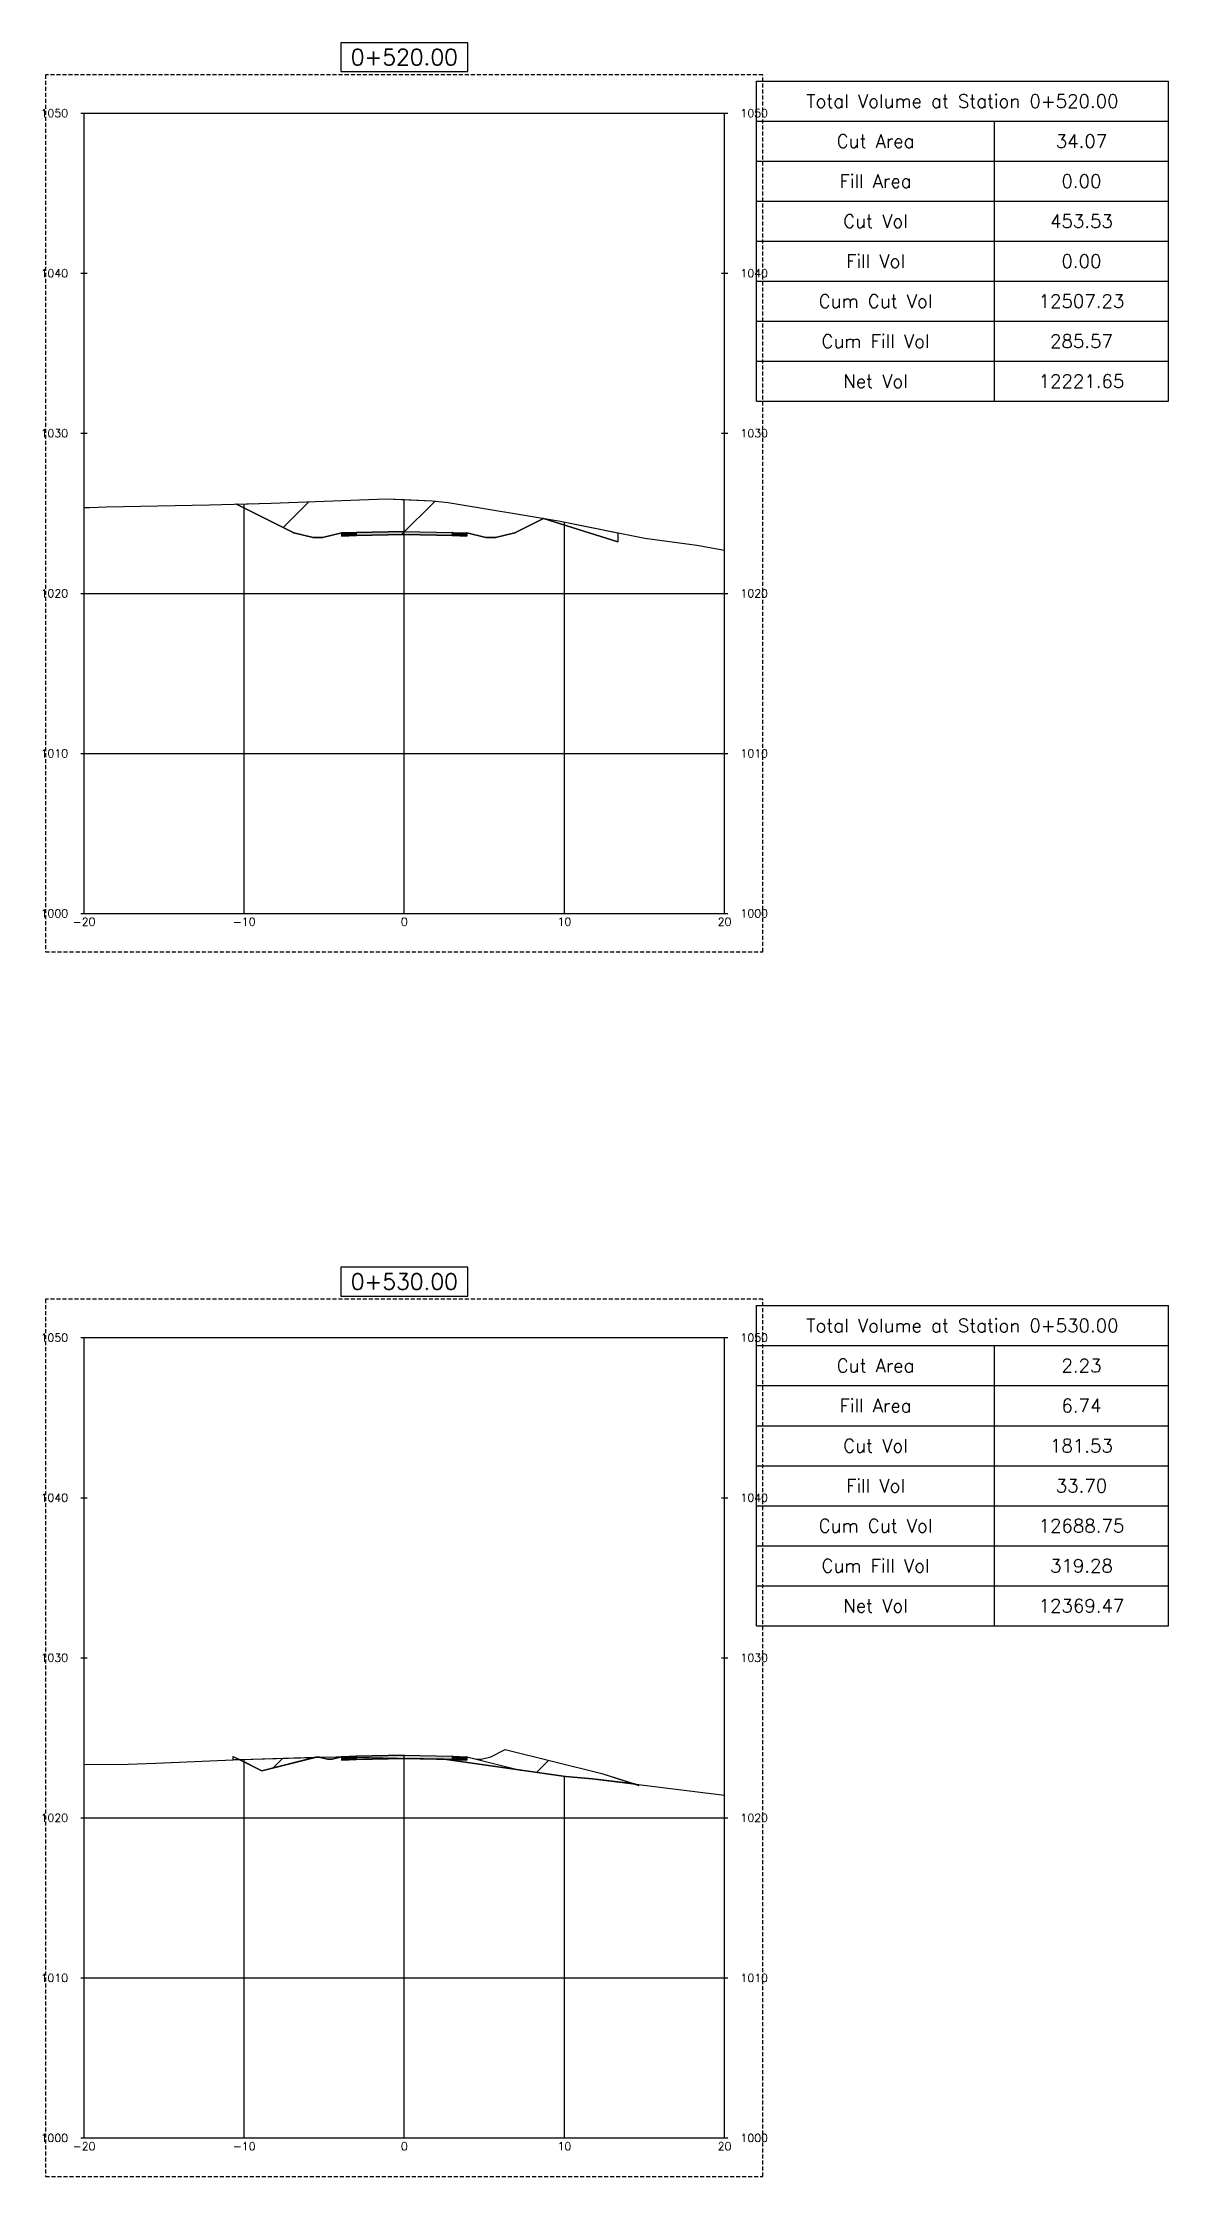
# Model space of a CAD drawing. Header units: metres. Extents: x 517023 to 519141, y 3924953 to 3927827.
# Drawn here: x 518738.4 to 518808.7, y 3925511.7 to 3925645 of the extents above; entities that cross this region are included whole.
import ezdxf

# ---------------------------------------------------------------- set-up
doc = ezdxf.new("R2010")
doc.units = ezdxf.units.M
doc.linetypes.add('DASHED2', pattern=[0.375, 0.25, -0.125])
for name, color, linetype in [('C-ANNO-TABL', 1, 'Continuous'), ('C-ANNO-TABL-TEXT', 150, 'Continuous'), ('C-ANNO-TABL-TITL', 150, 'Continuous'), ('C-ANNO-TABL-TTBL', 5, 'Continuous'), ('C-ROAD-CORR', 5, 'Continuous'), ('C-ROAD-CORR-PATT', 150, 'Continuous'), ('C-ROAD-LINK', 150, 'Continuous'), ('C-ROAD-MARK', 212, 'Continuous'), ('C-ROAD-PROF-TTLB', 5, 'Continuous'), ('C-ROAD-SECT', 7, 'Continuous'), ('C-ROAD-SECT-GRID', 7, 'Continuous'), ('C-ROAD-SECT-TEXT', 92, 'Continuous'), ('C-ROAD-SECT-TICK', 7, 'Continuous'), ('C-ROAD-SECT-TITL', 92, 'Continuous'), ('C-ROAD-SHAP', 32, 'Continuous'), ('C-ROAD-SHAP-PATT', 7, 'Continuous')]:
    doc.layers.add(name, color=color, linetype=linetype)
doc.layers.add('C-ROAD-SECT-BUFR', color=6, linetype='DASHED2', plot=False)
doc.styles.get("Standard").update_dxf_attribs({"font": 'simplex.shx'})

msp = doc.modelspace()

# ---------------------------------------------------------------- hatches: boundary and pattern name
at = {"layer": 'C-ROAD-CORR-PATT', "linetype": 'Continuous', "lineweight": -3}
h = msp.add_hatch(dxfattribs=at)
h.set_pattern_fill('ANSI31', color=1, scale=1.75, style=0)
h.set_pattern_definition([(45, (518769.6713, 3925615.3175), (-3.9289, 3.9289), [])])
h.paths.add_polyline_path([(518769.67, 3925615.32), (518770.61, 3925615.16), (518774.31, 3925614.43), (518774.31, 3925613.86)])
h.paths.add_polyline_path([(518750.48, 3925616.21), (518752.65, 3925616.27), (518759.83, 3925616.55), (518762.7, 3925616.42), (518763.7, 3925616.32), (518769.67, 3925615.32), (518767.87, 3925614.42), (518766.67, 3925614.12), (518766.07, 3925614.12), (518764.87, 3925614.42), (518764.87, 3925614.22), (518763.97, 3925614.25), (518760.97, 3925614.31), (518757.97, 3925614.25), (518757.07, 3925614.22), (518757.07, 3925614.42), (518755.87, 3925614.12), (518755.27, 3925614.12), (518754.07, 3925614.42)])
h = msp.add_hatch(dxfattribs=at)
h.set_pattern_fill('ANSI31', color=3, scale=1.75, style=0)
h.set_pattern_definition([(45, (518762.211, 3925537.826), (-3.9289, 3.9289), [])])
h.paths.add_polyline_path([(518762.21, 3925537.83), (518763.97, 3925537.79), (518764.87, 3925537.75), (518764.87, 3925537.85), (518764.87, 3925537.95), (518765.47, 3925537.8), (518765.77, 3925537.8), (518766.37, 3925537.95), (518767.27, 3925538.4), (518773.3, 3925536.9), (518775.35, 3925536.26), (518772.72, 3925536.58), (518771.03, 3925536.72), (518763.45, 3925537.8)])
h.paths.add_polyline_path([(518757.04, 3925537.95), (518757.07, 3925537.95), (518757.07, 3925537.95)])
h.paths.add_polyline_path([(518755.42, 3925537.92), (518755.57, 3925537.95), (518755.69, 3925537.92)])
h.paths.add_polyline_path([(518750.28, 3925537.76), (518750.28, 3925537.98), (518750.68, 3925537.78)])
h = msp.add_hatch(dxfattribs=at)
h.set_pattern_fill('ANSI31', color=1, scale=1.75, style=0)
h.set_pattern_definition([(45, (518775.348, 3925536.255), (-3.9289, 3.9289), [])])
h.paths.add_polyline_path([(518775.35, 3925536.26), (518775.62, 3925536.22), (518775.62, 3925536.17)])
h.paths.add_polyline_path([(518757.07, 3925537.95), (518762.21, 3925537.83), (518760.97, 3925537.85), (518757.97, 3925537.79), (518757.52, 3925537.77), (518757.07, 3925537.75), (518757.07, 3925537.85)])
h.paths.add_polyline_path([(518755.69, 3925537.92), (518756.72, 3925537.95), (518757.04, 3925537.95), (518756.47, 3925537.8), (518756.17, 3925537.8)])
h.paths.add_polyline_path([(518750.68, 3925537.78), (518750.76, 3925537.78), (518750.76, 3925537.78), (518755.42, 3925537.92), (518752.07, 3925537.08)])
at = {"layer": 'C-ROAD-SHAP-PATT', "linetype": 'Continuous', "lineweight": -3}
for points in [[(518757.97, 3925614.45), (518757.07, 3925614.42), (518757.07, 3925614.22), (518757.97, 3925614.25)], [(518760.97, 3925614.51), (518757.97, 3925614.45), (518757.97, 3925614.25), (518760.97, 3925614.31)], [(518760.97, 3925614.51), (518763.97, 3925614.45), (518763.97, 3925614.25), (518760.97, 3925614.31)], [(518763.97, 3925614.45), (518764.87, 3925614.42), (518764.87, 3925614.22), (518763.97, 3925614.25)], [(518757.97, 3925537.99), (518757.07, 3925537.95), (518757.07, 3925537.75), (518757.97, 3925537.79)], [(518760.97, 3925538.05), (518757.97, 3925537.99), (518757.97, 3925537.79), (518760.97, 3925537.85)], [(518760.97, 3925538.05), (518763.97, 3925537.99), (518763.97, 3925537.79), (518760.97, 3925537.85)], [(518763.97, 3925537.99), (518764.87, 3925537.95), (518764.87, 3925537.75), (518763.97, 3925537.79)]]:
    msp.add_hatch(color=7, dxfattribs=at).paths.add_polyline_path(points)

# ---------------------------------------------------------------- linework, layer by layer
at = {"layer": 'C-ANNO-TABL', "color": 1, "linetype": 'Continuous', "lineweight": -3}
for p, q in [((518782.97, 3925640.14), (518808.69, 3925640.14)), ((518797.83, 3925622.64), (518797.83, 3925640.14)), ((518782.97, 3925637.64), (518808.69, 3925637.64)), ((518782.97, 3925635.14), (518808.69, 3925635.14)), ((518782.97, 3925632.64), (518808.69, 3925632.64)), ((518782.97, 3925630.14), (518808.69, 3925630.14)), ((518782.97, 3925627.64), (518808.69, 3925627.64)), ((518782.97, 3925625.14), (518808.69, 3925625.14)), ((518782.97, 3925563.64), (518808.69, 3925563.64)), ((518797.83, 3925546.14), (518797.83, 3925563.64)), ((518782.97, 3925561.14), (518808.69, 3925561.14)), ((518782.97, 3925558.64), (518808.69, 3925558.64)), ((518782.97, 3925556.14), (518808.69, 3925556.14)), ((518782.97, 3925553.64), (518808.69, 3925553.64)), ((518782.97, 3925551.14), (518808.69, 3925551.14)), ((518782.97, 3925548.64), (518808.69, 3925548.64))]:
    msp.add_line(p, q, dxfattribs=at)
at = {"layer": 'C-ANNO-TABL-TTBL', "color": 5, "linetype": 'Continuous', "lineweight": -3}
for p, q in [((518782.97, 3925642.64), (518808.69, 3925642.64)), ((518782.97, 3925622.64), (518782.97, 3925642.64)), ((518808.69, 3925622.64), (518808.69, 3925642.64)), ((518782.97, 3925622.64), (518808.69, 3925622.64)), ((518782.97, 3925566.14), (518808.69, 3925566.14)), ((518782.97, 3925546.14), (518782.97, 3925566.14)), ((518808.69, 3925546.14), (518808.69, 3925566.14)), ((518782.97, 3925546.14), (518808.69, 3925546.14))]:
    msp.add_line(p, q, dxfattribs=at)
at = {"layer": 'C-ROAD-CORR', "color": 1, "linetype": 'Continuous', "lineweight": -3}
for p, q in [((518750.48, 3925616.21), (518752.65, 3925616.27)), ((518754.07, 3925614.42), (518750.48, 3925616.21)), ((518752.65, 3925616.27), (518759.83, 3925616.55)), ((518759.83, 3925616.55), (518762.7, 3925616.42)), ((518762.7, 3925616.42), (518763.7, 3925616.32)), ((518763.7, 3925616.32), (518770.61, 3925615.16)), ((518755.27, 3925614.12), (518754.07, 3925614.42)), ((518757.07, 3925614.42), (518755.87, 3925614.12)), ((518757.07, 3925614.22), (518757.07, 3925614.42)), ((518766.07, 3925614.12), (518764.87, 3925614.42)), ((518764.87, 3925614.42), (518764.87, 3925614.22)), ((518767.87, 3925614.42), (518766.67, 3925614.12)), ((518769.67, 3925615.32), (518767.87, 3925614.42)), ((518774.31, 3925613.86), (518769.67, 3925615.32)), ((518770.61, 3925615.16), (518774.31, 3925614.43)), ((518774.31, 3925614.43), (518774.31, 3925613.86)), ((518755.87, 3925614.12), (518755.27, 3925614.12)), ((518757.97, 3925614.25), (518757.07, 3925614.22)), ((518760.97, 3925614.31), (518757.97, 3925614.25)), ((518763.97, 3925614.25), (518760.97, 3925614.31)), ((518764.87, 3925614.22), (518763.97, 3925614.25)), ((518766.67, 3925614.12), (518766.07, 3925614.12)), ((518750.68, 3925537.78), (518750.76, 3925537.78)), ((518752.07, 3925537.08), (518750.68, 3925537.78)), ((518750.76, 3925537.78), (518755.42, 3925537.92)), ((518750.76, 3925537.78), (518750.76, 3925537.78)), ((518755.42, 3925537.92), (518752.07, 3925537.08)), ((518755.69, 3925537.92), (518756.72, 3925537.95)), ((518756.17, 3925537.8), (518755.69, 3925537.92)), ((518756.47, 3925537.8), (518756.17, 3925537.8)), ((518757.04, 3925537.95), (518756.47, 3925537.8)), ((518756.72, 3925537.95), (518757.04, 3925537.95)), ((518757.07, 3925537.95), (518762.21, 3925537.83)), ((518757.07, 3925537.85), (518757.07, 3925537.95)), ((518757.07, 3925537.75), (518757.07, 3925537.85)), ((518757.07, 3925537.75), (518757.97, 3925537.79)), ((518760.97, 3925537.85), (518757.97, 3925537.79)), ((518762.21, 3925537.83), (518760.97, 3925537.85)), ((518775.35, 3925536.26), (518775.62, 3925536.22)), ((518775.62, 3925536.17), (518775.35, 3925536.26)), ((518775.62, 3925536.22), (518775.62, 3925536.17))]:
    msp.add_line(p, q, dxfattribs=at)
at = {"layer": 'C-ROAD-CORR', "color": 3, "linetype": 'Continuous', "lineweight": -3}
for p, q in [((518766.37, 3925537.95), (518767.27, 3925538.4)), ((518767.27, 3925538.4), (518773.3, 3925536.9)), ((518750.28, 3925537.76), (518750.28, 3925537.98)), ((518750.28, 3925537.98), (518750.68, 3925537.78)), ((518750.68, 3925537.78), (518750.28, 3925537.76)), ((518755.42, 3925537.92), (518755.57, 3925537.95)), ((518755.69, 3925537.92), (518755.42, 3925537.92)), ((518755.57, 3925537.95), (518755.69, 3925537.92)), ((518757.04, 3925537.95), (518757.07, 3925537.95)), ((518757.07, 3925537.95), (518757.04, 3925537.95)), ((518757.07, 3925537.95), (518757.07, 3925537.95)), ((518762.21, 3925537.83), (518763.97, 3925537.79)), ((518763.45, 3925537.8), (518762.21, 3925537.83)), ((518771.03, 3925536.72), (518763.45, 3925537.8)), ((518763.97, 3925537.79), (518764.87, 3925537.75)), ((518764.87, 3925537.85), (518764.87, 3925537.95)), ((518764.87, 3925537.95), (518765.47, 3925537.8)), ((518764.87, 3925537.75), (518764.87, 3925537.85)), ((518765.47, 3925537.8), (518765.77, 3925537.8)), ((518765.77, 3925537.8), (518766.37, 3925537.95)), ((518772.72, 3925536.58), (518771.03, 3925536.72)), ((518775.35, 3925536.26), (518772.72, 3925536.58)), ((518773.3, 3925536.9), (518775.35, 3925536.26))]:
    msp.add_line(p, q, dxfattribs=at)
at = {"layer": 'C-ROAD-LINK', "color": 150, "linetype": 'Continuous', "lineweight": -3}
for p, q in [((518750.48, 3925616.21), (518754.07, 3925614.42)), ((518754.07, 3925614.42), (518755.27, 3925614.12)), ((518755.87, 3925614.12), (518757.07, 3925614.42)), ((518757.07, 3925614.42), (518757.97, 3925614.45)), ((518757.07, 3925614.42), (518757.07, 3925614.22)), ((518757.97, 3925614.45), (518760.97, 3925614.51)), ((518757.97, 3925614.45), (518757.97, 3925614.25)), ((518757.97, 3925614.25), (518757.97, 3925614.45)), ((518760.97, 3925614.51), (518763.97, 3925614.45)), ((518760.97, 3925614.31), (518760.97, 3925614.51)), ((518763.97, 3925614.45), (518763.97, 3925614.25)), ((518763.97, 3925614.45), (518764.87, 3925614.42)), ((518763.97, 3925614.25), (518763.97, 3925614.45)), ((518764.87, 3925614.42), (518764.87, 3925614.22)), ((518764.87, 3925614.42), (518766.07, 3925614.12)), ((518766.67, 3925614.12), (518767.87, 3925614.42)), ((518767.87, 3925614.42), (518769.67, 3925615.32)), ((518755.27, 3925614.12), (518755.87, 3925614.12)), ((518757.07, 3925614.22), (518757.97, 3925614.25)), ((518757.97, 3925614.25), (518760.97, 3925614.31)), ((518760.97, 3925614.31), (518763.97, 3925614.25)), ((518763.97, 3925614.25), (518764.87, 3925614.22)), ((518766.07, 3925614.12), (518766.67, 3925614.12)), ((518757.04, 3925537.95), (518757.07, 3925537.95)), ((518757.07, 3925537.95), (518757.97, 3925537.99)), ((518757.07, 3925537.95), (518757.07, 3925537.75)), ((518757.07, 3925537.75), (518757.97, 3925537.79)), ((518757.97, 3925537.99), (518760.97, 3925538.05)), ((518757.97, 3925537.99), (518757.97, 3925537.79)), ((518757.97, 3925537.79), (518757.97, 3925537.99)), ((518757.97, 3925537.79), (518760.97, 3925537.85)), ((518760.97, 3925538.05), (518763.97, 3925537.99)), ((518760.97, 3925537.85), (518760.97, 3925538.05)), ((518760.97, 3925537.85), (518763.97, 3925537.79)), ((518763.97, 3925537.99), (518763.97, 3925537.79)), ((518763.97, 3925537.99), (518764.87, 3925537.95)), ((518763.97, 3925537.79), (518763.97, 3925537.99)), ((518763.97, 3925537.79), (518764.87, 3925537.75)), ((518764.87, 3925537.95), (518764.87, 3925537.75)), ((518764.87, 3925537.95), (518768.21, 3925537.12))]:
    msp.add_line(p, q, dxfattribs=at)
at = {"layer": 'C-ROAD-MARK', "color": 212, "linetype": 'Continuous', "lineweight": -3}
for centre in [(518750.48, 3925616.21), (518754.07, 3925614.42), (518757.07, 3925614.42), (518757.97, 3925614.45), (518760.97, 3925614.51), (518763.97, 3925614.45), (518764.87, 3925614.42), (518767.87, 3925614.42), (518769.67, 3925615.32), (518755.27, 3925614.12), (518755.87, 3925614.12), (518757.07, 3925614.22), (518757.97, 3925614.25), (518760.97, 3925614.31), (518763.97, 3925614.25), (518764.87, 3925614.22), (518766.07, 3925614.12), (518766.67, 3925614.12), (518757.04, 3925537.95), (518757.07, 3925537.95), (518757.07, 3925537.75), (518757.97, 3925537.99), (518757.97, 3925537.79), (518760.97, 3925538.05), (518760.97, 3925537.85), (518763.97, 3925537.99), (518763.97, 3925537.79), (518764.87, 3925537.95), (518764.87, 3925537.75), (518768.21, 3925537.12)]:
    msp.add_circle(centre, 0.015, dxfattribs=at)
at = {"layer": 'C-ROAD-PROF-TTLB', "color": 5, "linetype": 'Continuous', "lineweight": -3}
for p, q in [((518740.97, 3925590.64), (518740.97, 3925640.64)), ((518740.97, 3925640.64), (518780.97, 3925640.64)), ((518780.97, 3925590.64), (518780.97, 3925640.64)), ((518740.97, 3925590.64), (518780.97, 3925590.64)), ((518740.97, 3925514.14), (518740.97, 3925564.14)), ((518740.97, 3925564.14), (518780.97, 3925564.14)), ((518780.97, 3925514.14), (518780.97, 3925564.14)), ((518740.97, 3925514.14), (518780.97, 3925514.14))]:
    msp.add_line(p, q, dxfattribs=at)
at = {"layer": 'C-ROAD-SECT', "color": 7, "linetype": 'Continuous', "lineweight": -3}
for points in [[(518740.97, 3925616.01), (518741.33, 3925616.01), (518742.35, 3925616.05), (518748.81, 3925616.16), (518752.65, 3925616.27), (518759.83, 3925616.55), (518760.97, 3925616.5), (518762.7, 3925616.42), (518763.7, 3925616.32), (518770.61, 3925615.16), (518776, 3925614.09), (518779.24, 3925613.64), (518780.97, 3925613.34)], [(518750.48, 3925616.21), (518754.07, 3925614.42), (518755.27, 3925614.12), (518755.87, 3925614.12), (518757.07, 3925614.42), (518757.07, 3925614.22), (518757.97, 3925614.25), (518760.97, 3925614.31), (518763.97, 3925614.25), (518764.87, 3925614.22), (518764.87, 3925614.42), (518766.07, 3925614.12), (518766.67, 3925614.12), (518767.87, 3925614.42), (518769.67, 3925615.32), (518774.31, 3925613.86)], [(518750.28, 3925537.98), (518752.07, 3925537.08), (518755.57, 3925537.95), (518756.17, 3925537.8), (518756.47, 3925537.8), (518757.07, 3925537.95), (518757.07, 3925537.85), (518757.07, 3925537.75), (518757.52, 3925537.77), (518757.97, 3925537.79), (518759.47, 3925537.82), (518760.97, 3925537.85), (518762.47, 3925537.82), (518763.97, 3925537.79), (518764.42, 3925537.77), (518764.87, 3925537.75), (518764.87, 3925537.85), (518764.87, 3925537.95), (518765.47, 3925537.8), (518765.77, 3925537.8), (518766.37, 3925537.95), (518767.27, 3925538.4), (518773.3, 3925536.9), (518775.62, 3925536.17)], [(518740.97, 3925537.49), (518743.15, 3925537.47), (518745.45, 3925537.56), (518750.76, 3925537.78), (518750.76, 3925537.78), (518756.72, 3925537.95), (518760.97, 3925537.85), (518763.45, 3925537.8), (518771.03, 3925536.72), (518772.72, 3925536.58), (518780.97, 3925535.56)]]:
    msp.add_lwpolyline(points, dxfattribs=at)
at = {"layer": 'C-ROAD-SECT-BUFR', "color": 6, "linetype": 'DASHED2', "lineweight": -3}
for p, q in [((518783.37, 3925643.04), (518738.57, 3925643.04)), ((518738.57, 3925643.04), (518738.57, 3925588.24)), ((518783.37, 3925588.24), (518783.37, 3925643.04)), ((518738.57, 3925588.24), (518783.37, 3925588.24)), ((518783.37, 3925566.54), (518738.57, 3925566.54)), ((518738.57, 3925566.54), (518738.57, 3925511.74)), ((518783.37, 3925511.74), (518783.37, 3925566.54)), ((518738.57, 3925511.74), (518783.37, 3925511.74))]:
    msp.add_line(p, q, dxfattribs=at)
at = {"layer": 'C-ROAD-SECT-GRID', "color": 7, "linetype": 'Continuous', "lineweight": -3}
for p, q in [((518740.97, 3925590.64), (518740.97, 3925616.01)), ((518750.97, 3925590.64), (518750.97, 3925616.22)), ((518760.97, 3925590.64), (518760.97, 3925616.5)), ((518770.97, 3925590.64), (518770.97, 3925615.09)), ((518780.97, 3925590.64), (518780.97, 3925613.34)), ((518740.97, 3925610.64), (518780.97, 3925610.64)), ((518740.97, 3925600.64), (518780.97, 3925600.64)), ((518740.97, 3925590.64), (518780.97, 3925590.64)), ((518740.97, 3925514.14), (518740.97, 3925537.49)), ((518750.97, 3925514.14), (518750.97, 3925537.79)), ((518760.97, 3925514.14), (518760.97, 3925537.85)), ((518770.97, 3925514.14), (518770.97, 3925536.73)), ((518780.97, 3925514.14), (518780.97, 3925535.56)), ((518740.97, 3925534.14), (518780.97, 3925534.14)), ((518740.97, 3925524.14), (518780.97, 3925524.14)), ((518740.97, 3925514.14), (518780.97, 3925514.14))]:
    msp.add_line(p, q, dxfattribs=at)
at = {"layer": 'C-ROAD-SECT-TICK', "color": 7, "linetype": 'Continuous', "lineweight": -3}
for p, q in [((518740.77, 3925640.64), (518741.17, 3925640.64)), ((518780.77, 3925640.64), (518781.17, 3925640.64)), ((518740.77, 3925630.64), (518741.17, 3925630.64)), ((518780.77, 3925630.64), (518781.17, 3925630.64)), ((518740.77, 3925620.64), (518741.17, 3925620.64)), ((518780.77, 3925620.64), (518781.17, 3925620.64)), ((518740.77, 3925610.64), (518741.17, 3925610.64)), ((518780.77, 3925610.64), (518781.17, 3925610.64)), ((518740.77, 3925600.64), (518741.17, 3925600.64)), ((518780.77, 3925600.64), (518781.17, 3925600.64)), ((518740.77, 3925590.64), (518741.17, 3925590.64)), ((518780.77, 3925590.64), (518781.17, 3925590.64)), ((518740.77, 3925564.14), (518741.17, 3925564.14)), ((518780.77, 3925564.14), (518781.17, 3925564.14)), ((518740.77, 3925554.14), (518741.17, 3925554.14)), ((518780.77, 3925554.14), (518781.17, 3925554.14)), ((518740.77, 3925544.14), (518741.17, 3925544.14)), ((518780.77, 3925544.14), (518781.17, 3925544.14)), ((518740.77, 3925534.14), (518741.17, 3925534.14)), ((518780.77, 3925534.14), (518781.17, 3925534.14)), ((518740.77, 3925524.14), (518741.17, 3925524.14)), ((518780.77, 3925524.14), (518781.17, 3925524.14)), ((518740.77, 3925514.14), (518741.17, 3925514.14)), ((518780.77, 3925514.14), (518781.17, 3925514.14))]:
    msp.add_line(p, q, dxfattribs=at)
at = {"layer": 'C-ROAD-SECT-TITL', "color": 92, "linetype": 'Continuous', "lineweight": -3}
for points in [[(518757, 3925643.24), (518764.94, 3925643.24), (518764.94, 3925645.04), (518757, 3925645.04)], [(518757, 3925566.74), (518764.94, 3925566.74), (518764.94, 3925568.54), (518757, 3925568.54)]]:
    msp.add_3dface(points, dxfattribs=at)
at = {"layer": 'C-ROAD-SHAP', "color": 32, "linetype": 'Continuous', "lineweight": -3}
for p, q in [((518757.97, 3925614.45), (518757.07, 3925614.42)), ((518757.07, 3925614.42), (518757.07, 3925614.22)), ((518760.97, 3925614.51), (518757.97, 3925614.45)), ((518757.97, 3925614.45), (518757.97, 3925614.25)), ((518757.97, 3925614.25), (518757.97, 3925614.45)), ((518760.97, 3925614.51), (518763.97, 3925614.45)), ((518760.97, 3925614.31), (518760.97, 3925614.51)), ((518763.97, 3925614.45), (518763.97, 3925614.25)), ((518763.97, 3925614.45), (518764.87, 3925614.42)), ((518763.97, 3925614.25), (518763.97, 3925614.45)), ((518764.87, 3925614.42), (518764.87, 3925614.22)), ((518757.07, 3925614.22), (518757.97, 3925614.25)), ((518757.97, 3925614.25), (518760.97, 3925614.31)), ((518763.97, 3925614.25), (518760.97, 3925614.31)), ((518764.87, 3925614.22), (518763.97, 3925614.25)), ((518757.97, 3925537.99), (518757.07, 3925537.95)), ((518757.07, 3925537.95), (518757.07, 3925537.75)), ((518757.07, 3925537.75), (518757.97, 3925537.79)), ((518760.97, 3925538.05), (518757.97, 3925537.99)), ((518757.97, 3925537.99), (518757.97, 3925537.79)), ((518757.97, 3925537.79), (518757.97, 3925537.99)), ((518757.97, 3925537.79), (518760.97, 3925537.85)), ((518760.97, 3925538.05), (518763.97, 3925537.99)), ((518760.97, 3925537.85), (518760.97, 3925538.05)), ((518763.97, 3925537.79), (518760.97, 3925537.85)), ((518763.97, 3925537.99), (518763.97, 3925537.79)), ((518763.97, 3925537.99), (518764.87, 3925537.95)), ((518763.97, 3925537.79), (518763.97, 3925537.99)), ((518764.87, 3925537.75), (518763.97, 3925537.79)), ((518764.87, 3925537.95), (518764.87, 3925537.75))]:
    msp.add_line(p, q, dxfattribs=at)

# ---------------------------------------------------------------- texts
at = {"layer": 'C-ANNO-TABL-TEXT', "color": 150, "linetype": 'Continuous', "lineweight": -3, "char_height": 0.833, "attachment_point": 5}
for s, insert in [('34.07', (518803.26, 3925638.89)), ('0.00', (518803.26, 3925636.39)), ('453.53', (518803.26, 3925633.89)), ('0.00', (518803.26, 3925631.39)), ('12507.23', (518803.26, 3925628.89)), ('285.57', (518803.26, 3925626.39)), ('12221.65', (518803.26, 3925623.89)), ('2.23', (518803.26, 3925562.39)), ('6.74', (518803.26, 3925559.89)), ('181.53', (518803.26, 3925557.39)), ('33.70', (518803.26, 3925554.89)), ('12688.75', (518803.26, 3925552.39)), ('319.28', (518803.26, 3925549.89)), ('12369.47', (518803.26, 3925547.39))]:
    msp.add_mtext(s, dxfattribs=dict(at, insert=insert))
at = {"layer": 'C-ANNO-TABL-TITL', "color": 150, "linetype": 'Continuous', "lineweight": -3, "attachment_point": 5}
for s, insert, char_height in [('Total Volume at Station 0+520.00', (518795.83, 3925641.39), 0.8333), ('Cut Area', (518790.4, 3925638.89), 0.833), ('Fill Area', (518790.4, 3925636.39), 0.833), ('Cut Vol', (518790.4, 3925633.89), 0.833), ('Fill Vol', (518790.4, 3925631.39), 0.833), ('Cum Cut Vol', (518790.4, 3925628.89), 0.8333), ('Cum Fill Vol', (518790.4, 3925626.39), 0.8333), ('Net Vol', (518790.4, 3925623.89), 0.833), ('Total Volume at Station 0+530.00', (518795.83, 3925564.89), 0.8333), ('Cut Area', (518790.4, 3925562.39), 0.833), ('Fill Area', (518790.4, 3925559.89), 0.833), ('Cut Vol', (518790.4, 3925557.39), 0.833), ('Fill Vol', (518790.4, 3925554.89), 0.833), ('Cum Cut Vol', (518790.4, 3925552.39), 0.8333), ('Cum Fill Vol', (518790.4, 3925549.89), 0.8333), ('Net Vol', (518790.4, 3925547.39), 0.833)]:
    msp.add_mtext(s, dxfattribs=dict(at, insert=insert, char_height=char_height))
at = {"layer": 'C-ROAD-SECT-TEXT', "color": 92, "linetype": 'Continuous', "lineweight": -3, "char_height": 0.5}
for s, insert, attachment_point in [('1050', (518739.97, 3925640.64), 6), ('1050', (518781.97, 3925640.64), 4), ('1040', (518739.97, 3925630.64), 6), ('1040', (518781.97, 3925630.64), 4), ('1030', (518739.97, 3925620.64), 6), ('1030', (518781.97, 3925620.64), 4), ('1020', (518739.97, 3925610.64), 6), ('1020', (518781.97, 3925610.64), 4), ('1010', (518739.97, 3925600.64), 6), ('1010', (518781.97, 3925600.64), 4), ('1000', (518739.97, 3925590.64), 6), ('{\\C3;-20}', (518740.97, 3925590.37), 2), ('{\\C3;-10}', (518750.97, 3925590.37), 2), ('{\\C3;0}', (518760.97, 3925590.37), 2), ('{\\C3;10}', (518770.97, 3925590.37), 2), ('{\\C3;20}', (518780.97, 3925590.37), 2), ('1000', (518781.97, 3925590.64), 4), ('1050', (518739.97, 3925564.14), 6), ('1050', (518781.97, 3925564.14), 4), ('1040', (518739.97, 3925554.14), 6), ('1040', (518781.97, 3925554.14), 4), ('1030', (518739.97, 3925544.14), 6), ('1030', (518781.97, 3925544.14), 4), ('1020', (518739.97, 3925534.14), 6), ('1020', (518781.97, 3925534.14), 4), ('1010', (518739.97, 3925524.14), 6), ('1010', (518781.97, 3925524.14), 4), ('1000', (518739.97, 3925514.14), 6), ('1000', (518781.97, 3925514.14), 4), ('{\\C3;-20}', (518740.97, 3925513.87), 2), ('{\\C3;-10}', (518750.97, 3925513.87), 2), ('{\\C3;0}', (518760.97, 3925513.87), 2), ('{\\C3;10}', (518770.97, 3925513.87), 2), ('{\\C3;20}', (518780.97, 3925513.87), 2)]:
    msp.add_mtext(s, dxfattribs=dict(at, insert=insert, attachment_point=attachment_point))
at = {"layer": 'C-ROAD-SECT-TITL', "color": 92, "linetype": 'Continuous', "lineweight": -3, "char_height": 1, "attachment_point": 8}
for s, insert in [('0+520.00', (518760.97, 3925643.64)), ('0+530.00', (518760.97, 3925567.14))]:
    msp.add_mtext(s, dxfattribs=dict(at, insert=insert))

doc.saveas('drawing.dxf')
